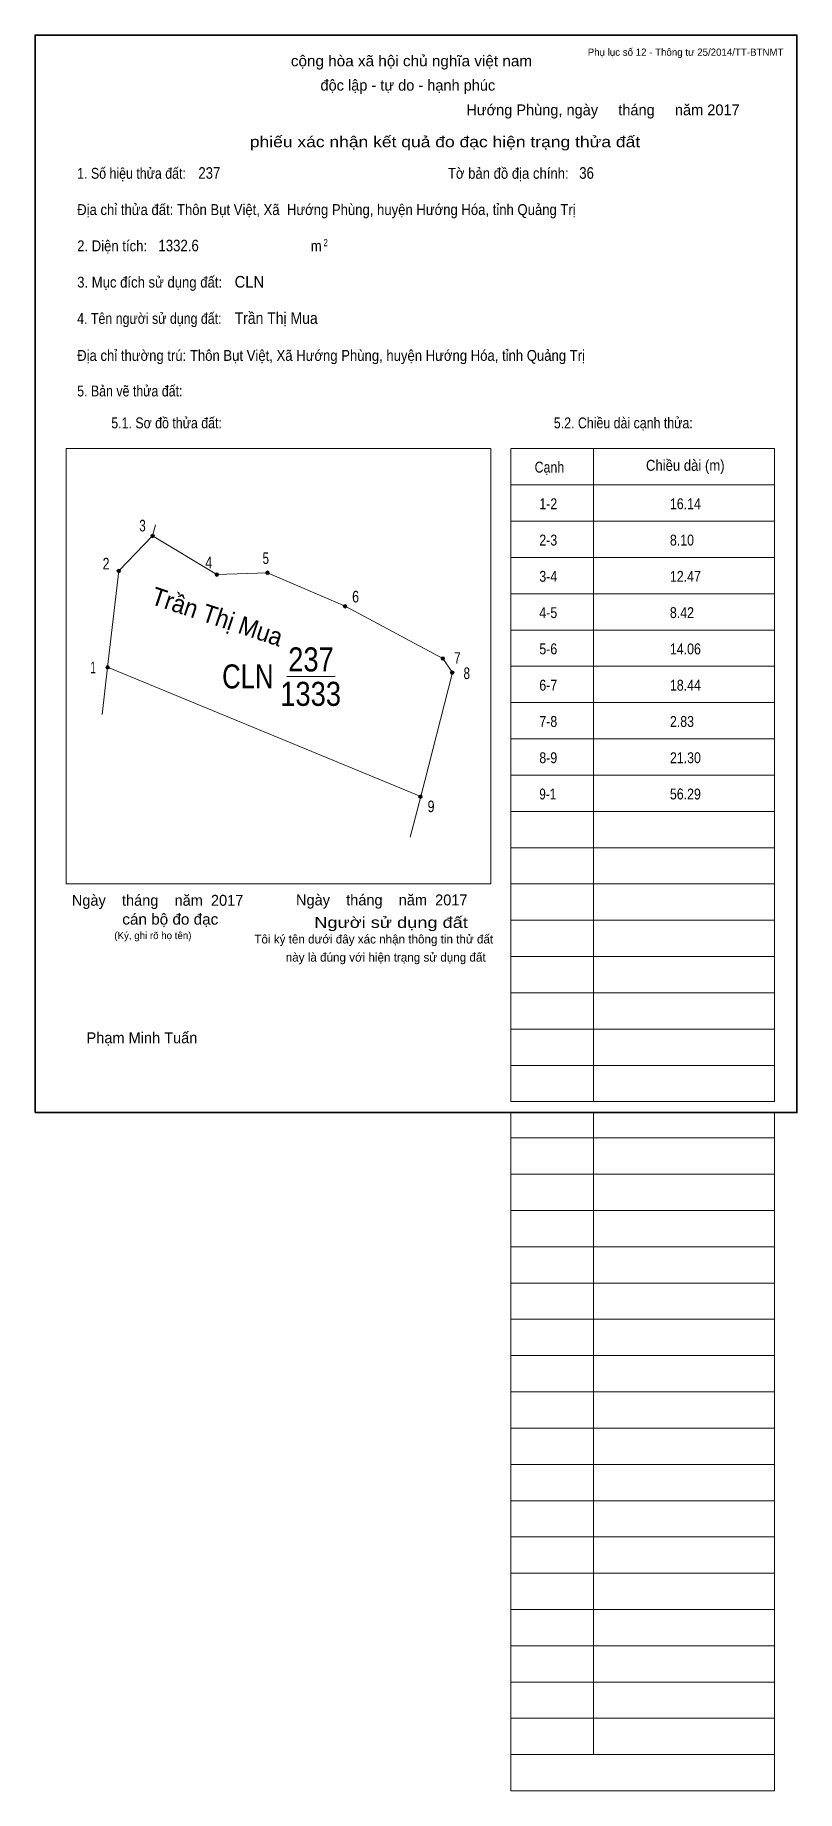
# Model space of a CAD drawing. Header units: centimetres. Extents: x 0 to 21, y -18.7 to 29.7.
import ezdxf
from ezdxf.enums import TextEntityAlignment as Align

# ---------------------------------------------------------------- set-up
doc = ezdxf.new("R2010")
doc.units = ezdxf.units.CM
doc.header["$LTSCALE"] = 0.12
for name, color, linetype in [('2', 7, 'Continuous'), ('3', 7, 'Continuous'), ('30', 7, 'Continuous'), ('34', 7, 'Continuous'), ('4', 7, 'Continuous'), ('5', 7, 'Continuous')]:
    doc.layers.add(name, color=color, linetype=linetype)
for name, color, linetype, lineweight in [('32', 7, 'Continuous', 13), ('6', 7, 'Continuous', 13), ('63', 7, 'Continuous', 13), ('7', 7, 'Continuous', 13)]:
    doc.layers.add(name, color=color, linetype=linetype, lineweight=lineweight)

msp = doc.modelspace()

# ---------------------------------------------------------------- hatches: boundary and pattern name
at = {"layer": '32'}
for points in [[(3.288, 15.8932, 1), (3.188, 15.8932, 1)], [(2.355, 14.9286, 1), (2.255, 14.9286, 1)], [(5.0598, 14.8291, 1), (4.9598, 14.8291, 1)], [(6.4536, 14.8789, 1), (6.3536, 14.8789, 1)], [(8.5933, 13.954, 1), (8.4933, 13.954, 1)], [(2.05, 12.2718, 1), (1.95, 12.2718, 1)], [(11.2898, 12.5155, 1), (11.1898, 12.5155, 1)], [(11.55, 12.126, 1), (11.45, 12.126, 1)], [(10.6716, 8.7068, 1), (10.5716, 8.7068, 1)]]:
    msp.add_hatch(color=256, dxfattribs=at).paths.add_polyline_path(points)

# ---------------------------------------------------------------- linework, layer by layer
for centre in [(3.238, 15.8932), (2.305, 14.9286), (5.0098, 14.8291), (6.4036, 14.8789), (8.5433, 13.954), (2, 12.2718), (11.2398, 12.5155), (11.5, 12.126), (10.6216, 8.7068)]:
    msp.add_circle(centre, 0.05, dxfattribs=at)
at = {"layer": '6'}
for p, q in [((3.32, 16.2), (3.24, 15.9)), ((2, 12.28), (1.85, 10.97)), ((2, 12.28), (10.63, 8.71)), ((10.34, 7.59), (10.63, 8.71))]:
    msp.add_line(p, q, dxfattribs=at)
for points in [[(3.24, 15.9), (2.31, 14.93), (2, 12.28)], [(10.63, 8.71), (11.51, 12.13), (11.24, 12.52), (8.55, 13.96), (6.41, 14.88), (5.01, 14.83), (3.24, 15.9)]]:
    msp.add_lwpolyline(points, dxfattribs=at)
at = {"layer": '63'}
for p, q in [((0.86, 18.3), (12.56, 18.3)), ((0.86, 6.3), (0.86, 18.3)), ((12.56, 6.3), (12.56, 18.3)), ((13.11, 18.3), (20.38, 18.3)), ((13.11, 0.3), (13.11, 18.3)), ((15.39, 0.3), (15.39, 18.3)), ((20.38, 0.3), (20.38, 18.3)), ((13.11, 17.3), (20.38, 17.3)), ((13.11, 16.3), (20.38, 16.3)), ((13.11, 15.3), (20.38, 15.3)), ((13.11, 14.3), (20.38, 14.3)), ((13.11, 13.3), (20.38, 13.3)), ((13.11, 12.3), (20.38, 12.3)), ((13.11, 11.3), (20.38, 11.3)), ((13.11, 10.3), (20.38, 10.3)), ((13.11, 9.3), (20.38, 9.3)), ((13.11, 8.3), (20.38, 8.3)), ((13.11, 7.3), (20.38, 7.3)), ((0.86, 6.3), (12.56, 6.3)), ((13.11, 6.3), (20.38, 6.3)), ((13.11, 5.3), (20.38, 5.3)), ((13.11, 4.3), (20.38, 4.3)), ((13.11, 3.3), (20.38, 3.3)), ((13.11, 2.3), (20.38, 2.3)), ((13.11, 1.3), (20.38, 1.3)), ((13.11, 0.3), (20.38, 0.3)), ((13.11, -18.7), (13.11, 0)), ((15.39, -17.7), (15.39, 0)), ((20.38, -18.7), (20.38, 0)), ((13.11, -0.7), (20.38, -0.7)), ((13.11, -0.7), (20.38, -0.7)), ((13.11, -1.7), (20.38, -1.7)), ((13.11, -2.7), (20.38, -2.7)), ((13.11, -3.7), (20.38, -3.7)), ((13.11, -4.7), (20.38, -4.7)), ((13.11, -5.7), (20.38, -5.7)), ((13.11, -6.7), (20.38, -6.7)), ((13.11, -7.7), (20.38, -7.7)), ((13.11, -8.7), (20.38, -8.7)), ((13.11, -9.7), (20.38, -9.7)), ((13.11, -10.7), (20.38, -10.7)), ((13.11, -11.7), (20.38, -11.7)), ((13.11, -12.7), (20.38, -12.7)), ((13.11, -13.7), (20.38, -13.7)), ((13.11, -14.7), (20.38, -14.7)), ((13.11, -15.7), (20.38, -15.7)), ((13.11, -16.7), (20.38, -16.7)), ((13.11, -17.7), (20.38, -17.7)), ((13.11, -18.7), (20.38, -18.7))]:
    msp.add_line(p, q, dxfattribs=at)
at = {"layer": '63', "lineweight": 35}
msp.add_lwpolyline([(0, 0), (0, 29.7), (21, 29.7), (21, 0)], close=True, dxfattribs=at)
at = {"layer": '7'}
msp.add_line((6.94, 12.02), (8.27, 12.02), dxfattribs=at)

# ---------------------------------------------------------------- texts
at = {"layer": '2', "width": 0.95}
msp.add_text('Trần Thị Mua', height=0.4972, rotation=341.577, dxfattribs=at).set_placement((4.9414, 13.4333), align=Align.CENTER)
at = {"layer": '3', "width": 0.8}
msp.add_text('CLN ', height=0.6629, dxfattribs=at).set_placement((6.77, 11.69), align=Align.RIGHT)
at = {"layer": '30'}
for s, width, p in [('1-2', 0.85, (13.9, 16.63)), ('16.14', 0.85, (17.5, 16.63)), ('2-3', 0.85, (13.9, 15.63)), ('8.10', 0.85, (17.5, 15.63)), ('3-4', 0.85, (13.9, 14.63)), ('12.47', 0.85, (17.5, 14.63)), ('4-5', 0.85, (13.9, 13.63)), ('8.42', 0.85, (17.5, 13.63)), ('5-6', 0.85, (13.9, 12.63)), ('14.06', 0.85, (17.5, 12.63)), ('6-7', 0.85, (13.9, 11.63)), ('18.44', 0.85, (17.5, 11.63)), ('7-8', 0.85, (13.9, 10.63)), ('2.83', 0.85, (17.5, 10.63)), ('8-9', 0.85, (13.9, 9.63)), ('21.30', 0.85, (17.5, 9.63)), ('9-1', 0.8, (13.9, 8.63)), ('56.29', 0.85, (17.5, 8.63))]:
    msp.add_text(s, height=0.3, dxfattribs=dict(at, width=width)).set_placement(p)
at = {"layer": '32'}
for s, width, p in [('3', 0.75, (2.96, 16.02)), ('2', 0.8, (1.955, 14.97)), ('4', 0.8, (4.785, 15)), ('5', 0.75, (6.36, 15.12)), ('6', 0.8, (8.835, 14.06)), ('7', 0.75, (11.64, 12.37)), ('1', 0.65, (1.6, 12.11)), ('8', 0.75, (11.9, 11.95)), ('9', 0.8, (10.915, 8.28))]:
    msp.add_text(s, height=0.32, dxfattribs=dict(at, width=width)).set_placement(p, align=Align.CENTER)
at = {"layer": '34'}
for s, width, p in [('237', 0.85, (4.5, 25.74)), ('36', 0.85, (15, 25.74)), ('1332.6', 0.85, (3.4, 23.74)), ('CLN', 0.95, (5.5, 22.74)), ('Trần Thị Mua', 0.9, (5.5, 21.74))]:
    msp.add_text(s, height=0.32, dxfattribs=dict(at, width=width)).set_placement(p)
at = {"layer": '4', "width": 0.85}
msp.add_text('237', height=0.6629, dxfattribs=at).set_placement((7.605, 12.16), align=Align.CENTER)
at = {"layer": '5', "width": 0.85}
msp.add_text('1333', height=0.6629, dxfattribs=at).set_placement((7.595, 11.21), align=Align.CENTER)
at = {"layer": '63', "width": 1.05}
msp.add_text('cộng hòa xã hội chủ nghĩa việt nam', height=0.3, dxfattribs=at).set_placement((10.375, 28.84), align=Align.CENTER)
at = {"layer": '63'}
for s, height, p in [('Phụ lục số 12 - Thông tư 25/2014/TT-BTNMT', 0.2, (20.63, 29.13)), ('Ngày    tháng    năm  2017', 0.3, (5.74, 5.7)), ('Ngày    tháng    năm  2017', 0.3, (11.92, 5.71)), ('(Ký, ghi rõ họ tên)', 0.2, (4.31, 4.78))]:
    msp.add_text(s, height=height, dxfattribs=at).set_placement(p, align=Align.RIGHT)
for s, height, p in [('độc lập - tự do - hạnh phúc', 0.3, (10.275, 28.17)), ('Hướng Phùng, ngày     tháng     năm 2017', 0.3, (15.655, 27.49)), ('Tôi ký tên dưới đây xác nhận thông tin thử đất', 0.24, (9.335, 4.66)), ('này là đúng với hiện trạng sử dụng đất', 0.24, (9.665, 4.16)), ('Phạm Minh Tuấn', 0.3, (2.945, 1.91))]:
    msp.add_text(s, height=height, dxfattribs=at).set_placement(p, align=Align.CENTER)
for s, width, p in [('phiếu xác nhận kết quả đo đạc hiện trạng thửa đất', 1.2, (16.68, 26.61)), ('cán bộ đo đạc', 1.05, (5.05, 5.18)), ('Người sử dụng đất', 1.25, (11.93, 5.09))]:
    msp.add_text(s, height=0.3, dxfattribs=dict(at, width=width)).set_placement(p, align=Align.RIGHT)
for s, height, width, p in [('1. Số hiệu thửa đất:', 0.3, 0.85, (1.16, 25.74)), ('Tờ bản đồ địa chính:', 0.3, 0.9, (11.38, 25.74)), ('Địa chỉ thửa đất: Thôn Bụt Việt, Xã  Hướng Phùng, huyện Hướng Hóa, tỉnh Quảng Trị', 0.3, 0.9, (1.16, 24.74)), ('2. Diện tích:', 0.3, 0.9, (1.16, 23.74)), ('m', 0.3, 0.9, (7.6, 23.74)), ('2', 0.2, 0.8, (7.95, 23.88)), ('3. Mục đích sử dụng đất:', 0.3, 0.9, (1.16, 22.74)), ('4. Tên người sử dụng đất:', 0.3, 0.85, (1.16, 21.74)), ('Địa chỉ thường trú: Thôn Bụt Việt, Xã Hướng Phùng, huyện Hướng Hóa, tỉnh Quảng Trị', 0.3, 0.9, (1.16, 20.72)), ('5. Bản vẽ thửa đất:', 0.3, 0.85, (1.16, 19.74)), ('5.1. Sơ đồ thửa đất:', 0.3, 0.85, (2.1, 18.86)), ('5.2. Chiều dài cạnh thửa:', 0.3, 0.85, (14.3, 18.86)), ('Cạnh', 0.3, 0.85, (13.77, 17.64)), ('Chiều dài (m)', 0.3, 0.9, (16.84, 17.69))]:
    msp.add_text(s, height=height, dxfattribs=dict(at, width=width)).set_placement(p)

doc.saveas('drawing.dxf')
